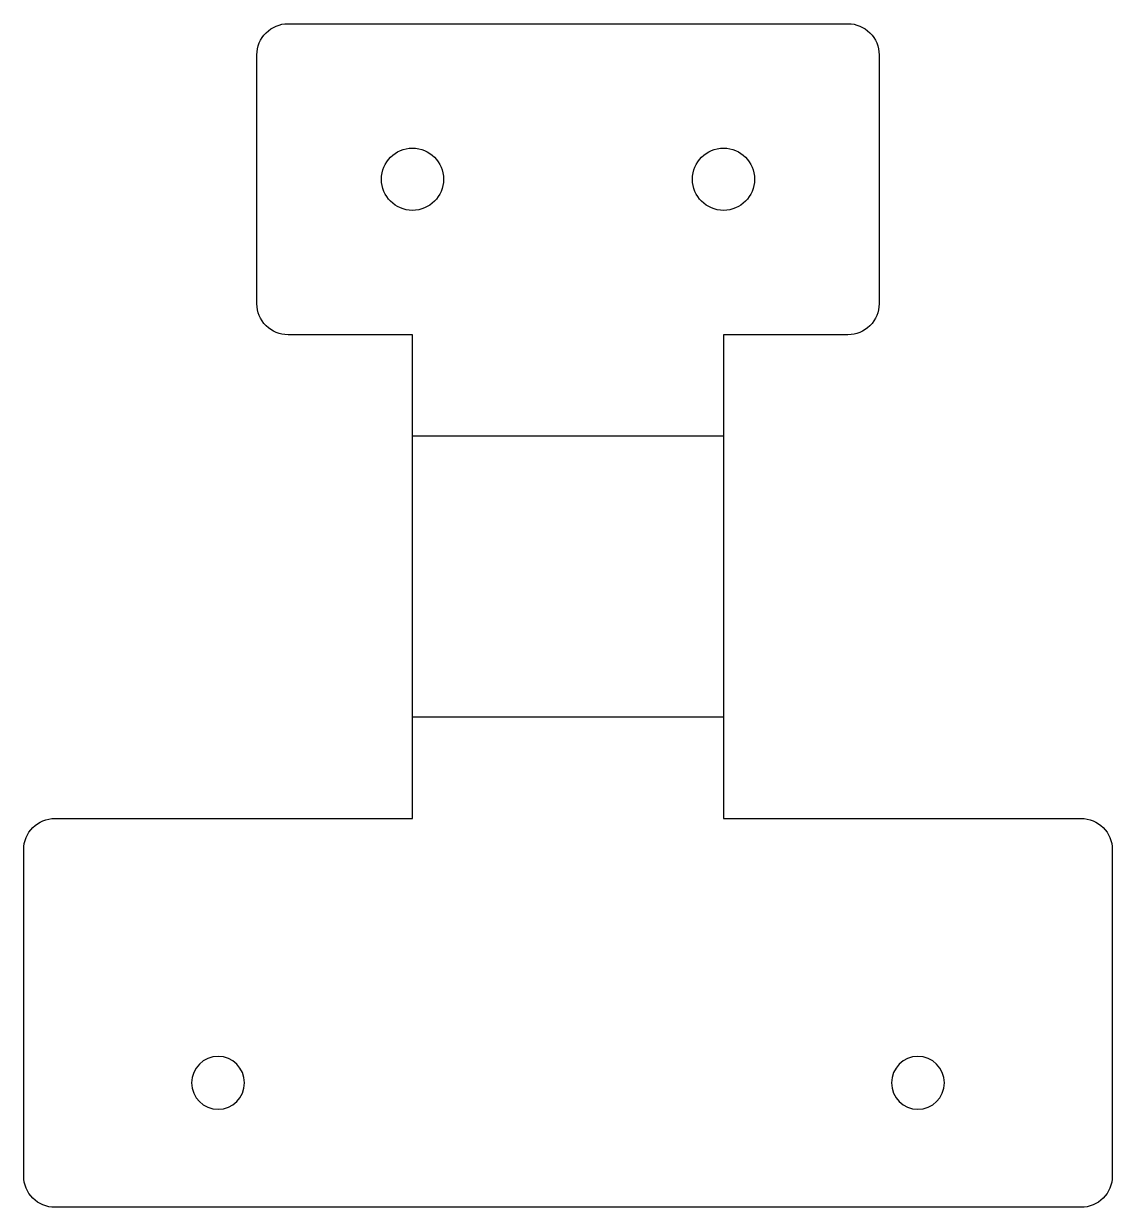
# Model space of a CAD drawing. Header units: millimetres. Extents: x -4 to 136, y 0 to 152.
import ezdxf

# ---------------------------------------------------------------- set-up
doc = ezdxf.new("R2010")
doc.units = ezdxf.units.MM

msp = doc.modelspace()

# ---------------------------------------------------------------- linework, layer by layer
at = {"layer": 'BEND'}
for p, q in [((86, 99.14), (46, 99.14)), ((46, 63.05), (86, 63.05))]:
    msp.add_line(p, q, dxfattribs=at)
at = {"layer": 'INTERIOR_PROFILES'}
for centre in [(46, 132.19), (86, 132.19)]:
    msp.add_circle(centre, 4, dxfattribs=at)
at = {"layer": 'INTERIOR_PROFILES', "extrusion": (0, 0, -1)}
for centre in [(-21, 16), (-111, 16)]:
    msp.add_circle(centre, 3.4, dxfattribs=at)
at = {"layer": 'OUTER_PROFILES'}
msp.add_lwpolyline([(132, 50, -0.414214), (136, 46), (136, 4, -0.414214), (132, 0), (0, 0, -0.414214), (-4, 4), (-4, 46, -0.414214), (0, 50), (46, 50), (46, 112.19), (30, 112.19, -0.414214), (26, 116.19), (26, 148.19, -0.414214), (30, 152.19), (102, 152.19, -0.414214), (106, 148.19), (106, 116.19, -0.414214), (102, 112.19), (86, 112.19), (86, 50)], format="xyb", close=True, dxfattribs=at)

doc.saveas('drawing.dxf')
